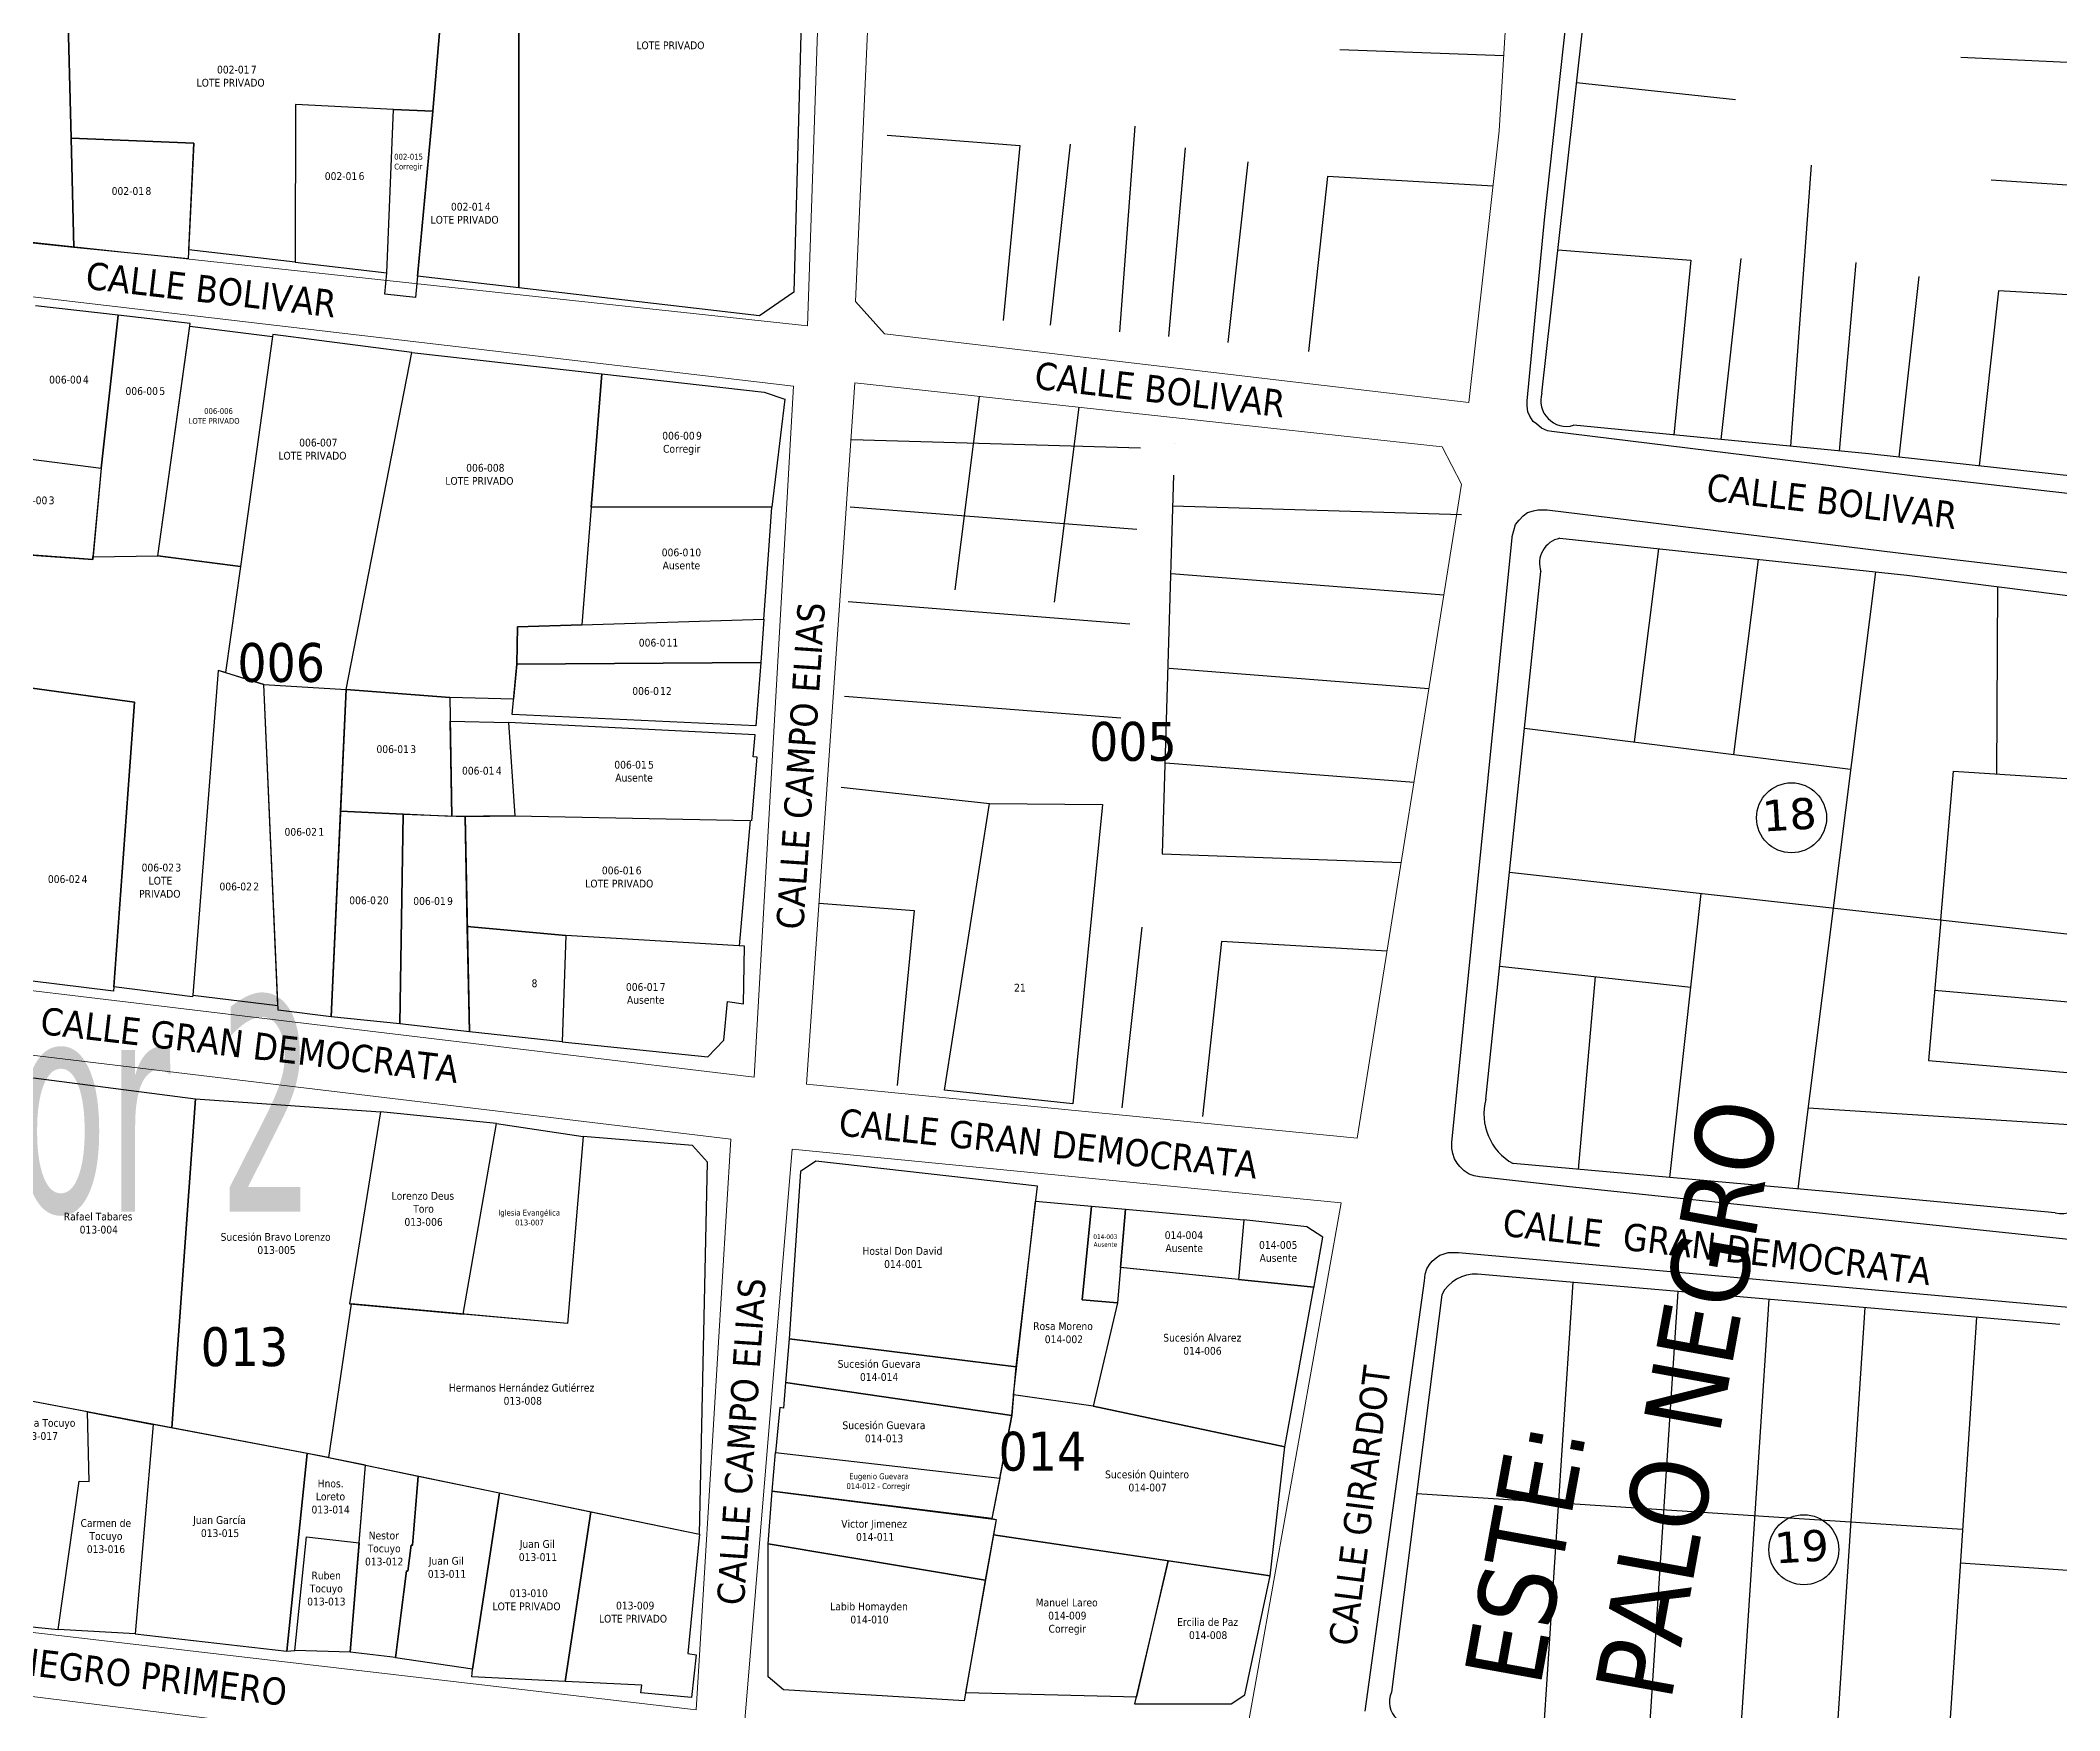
# Model space of a CAD drawing. Header units: metres. Extents: x 2 to 659295185, y -28 to 1124222152.
# Drawn here: x 658978.8 to 659238.5, y 1124582.4 to 1124797.2 of the extents above; entities that cross this region are included whole.
import ezdxf
from ezdxf.enums import TextEntityAlignment as Align

# ---------------------------------------------------------------- set-up
doc = ezdxf.new("R2010")
doc.units = ezdxf.units.M
doc.header["$MEASUREMENT"] = 0
for name, color, linetype in [('CALLES', 1, 'CONTINUOUS'), ('División Parroquial', 130, 'CONTINUOUS'), ('MANZANA', 30, 'CONTINUOUS'), ('Numero de manzana', 6, 'CONTINUOUS'), ('Parcelas', 140, 'CONTINUOUS'), ('TEXTOS', 7, 'CONTINUOUS')]:
    doc.layers.add(name, color=color, linetype=linetype)
doc.styles.add('ROMAN', font='verdana.ttf')
doc.styles.get("Standard").update_dxf_attribs({"font": 'tahoma.ttf'})

msp = doc.modelspace()

# ---------------------------------------------------------------- linework, layer by layer
at = {"layer": 'División Parroquial', "lineweight": -3}
msp.add_lwpolyline([(659095.1021, 1124662.1564), (659100.8802, 1124699.0429), (659115.4395, 1124698.8768), (659111.6103, 1124660.4133), (659095.1021, 1124662.1564)], dxfattribs=at)
at = {"layer": 'MANZANA', "lineweight": -2}
for p, q in [((659172.3278, 1124774.5054), (659180.1201, 1124846.3208)), ((659170.0272, 1124750.8202), (659172.3278, 1124774.5054)), ((659170.0272, 1124750.1604), (659170.0272, 1124750.8202)), ((659170.1426, 1124749.3905), (659170.0272, 1124750.1604)), ((659170.3653, 1124748.8306), (659170.1426, 1124749.3905)), ((659170.8023, 1124748.1708), (659170.3653, 1124748.8306)), ((659171.2476, 1124747.8408), (659170.8023, 1124748.1708)), ((659171.9073, 1124747.2909), (659171.2476, 1124747.8408)), ((659172.6741, 1124746.961), (659171.9073, 1124747.2909)), ((659173.2183, 1124746.851), (659172.6741, 1124746.961)), ((659221.0195, 1124740.9822), (659173.2183, 1124746.851)), ((659249.3027, 1124737.7929), (659221.0195, 1124740.9822)), ((659168.345, 1124734.1136), (659168.5594, 1124734.8935)), ((659168.5594, 1124734.8935), (659168.9965, 1124735.4434)), ((659168.9965, 1124735.4434), (659169.5407, 1124736.0032)), ((659169.5407, 1124736.0032), (659170.0932, 1124736.4431)), ((659170.0932, 1124736.4431), (659170.8518, 1124736.6731)), ((659170.8518, 1124736.6731), (659171.4043, 1124736.7831)), ((659171.4043, 1124736.7831), (659171.9485, 1124736.7831)), ((659171.9485, 1124736.7831), (659172.6081, 1124736.7931)), ((659172.6081, 1124736.7931), (659219.8568, 1124731.0243)), ((659160.3713, 1124655.4396), (659168.1307, 1124733.2338)), ((659168.1307, 1124733.3438), (659168.345, 1124734.1136)), ((659168.1307, 1124733.2338), (659168.1307, 1124733.3438)), ((659219.8568, 1124731.0243), (659247.9257, 1124727.7249)), ((659160.3713, 1124654.6698), (659160.3713, 1124655.4396)), ((659160.4868, 1124653.9999), (659160.3713, 1124654.6698)), ((659160.7094, 1124653.3401), (659160.4868, 1124653.9999)), ((659161.0392, 1124652.7902), (659160.7094, 1124653.3401)), ((659161.3691, 1124652.3503), (659161.0392, 1124652.7902)), ((659161.9215, 1124651.8004), (659161.3691, 1124652.3503)), ((659162.5812, 1124651.3605), (659161.9215, 1124651.8004)), ((659163.2409, 1124651.1405), (659162.5812, 1124651.3605)), ((659163.9005, 1124651.0305), (659163.2409, 1124651.1405)), ((659175.0819, 1124649.7608), (659163.9005, 1124651.0305)), ((659241.7331, 1124642.7522), (659175.0819, 1124649.7608)), ((659158.7964, 1124640.9426), (659159.2334, 1124641.0626)), ((659159.2334, 1124641.0626), (659159.8848, 1124641.2825)), ((659159.8848, 1124641.2825), (659160.5445, 1124641.2825)), ((659160.5445, 1124641.2825), (659161.2041, 1124641.2925)), ((659161.2041, 1124641.2925), (659243.5224, 1124633.914)), ((659156.8338, 1124637.6233), (659156.941, 1124638.5031)), ((659156.941, 1124638.5031), (659157.1554, 1124639.1729)), ((659157.1554, 1124639.1729), (659157.4853, 1124639.7228)), ((659157.4853, 1124639.7228), (659157.8069, 1124640.1727)), ((659157.8069, 1124640.1727), (659158.3593, 1124640.6127)), ((659158.3593, 1124640.6127), (659158.7964, 1124640.9426)), ((659149.1982, 1124582.2845), (659156.8338, 1124637.6233))]:
    msp.add_line(p, q, dxfattribs=at)
at = {"layer": 'MANZANA', "linetype": 'Continuous', "lineweight": 15}
for points in [[(658969.428, 1124872.377), (659080.23, 1124896.178), (659079.705, 1124826.047), (659077.483, 1124760.453), (658956.998, 1124773.438), (658969.428, 1124872.377)], [(659088.015, 1124862.015), (659170.668, 1124855.591), (659166.451, 1124785.551), (659162.537, 1124750.575), (659087.388, 1124759.423), (659083.681, 1124763.564), (659088.015, 1124862.015)], [(659070.633, 1124663.833), (659075.671, 1124752.697), (658954.07, 1124766.975), (658941.758, 1124679.251), (659070.633, 1124663.833)], [(659083.555, 1124753.132), (659159.118, 1124744.901), (659161.604, 1124740.073), (659148.1925, 1124655.9953), (659077.375, 1124662.951), (659083.555, 1124753.132)], [(658938.12, 1124671.441), (659067.632, 1124655.846), (659063.158, 1124582.453), (658926.745, 1124598.365), (658938.12, 1124671.441)], [(659075.501, 1124654.57), (659146.133, 1124647.686), (659133.81, 1124578.676), (659069.419, 1124581.157), (659075.501, 1124654.57)]]:
    msp.add_lwpolyline(points, dxfattribs=at)
msp.add_lwpolyline([(658927.2284, 1124586.8755, -0.28617936), (658929.8975, 1124590.0965), (659060.9441, 1124573.8964), (659063.1476, 1124569.745), (659058.4831, 1124461.9178, -0.29082642), (659055.7547, 1124458.9376), (658974.267, 1124466.351), (658913.1992, 1124473.0647, -0.337282), (658911.2085, 1124475.5969), (658917.4144, 1124523.5024), (658936.1167, 1124522.6755), (658936.2646, 1124527.1074), (658917.8917, 1124527.1873), (658921.7176, 1124556.7207)], format="xyb", close=True, dxfattribs=at)
at = {"layer": 'Numero de manzana', "lineweight": -2}
for centre in [(659204.0444, 1124697.1906), (659205.6236, 1124603.0614)]:
    msp.add_circle(centre, 4.5001, dxfattribs=at)
at = {"layer": 'Parcelas', "lineweight": -3}
for p, q in [((659171.9413, 1124751.813), (659182.2733, 1124844.194)), ((659145.9411, 1124796.0017), (659167.0325, 1124795.2083)), ((659253.6125, 1124793.6705), (659225.8346, 1124794.9596)), ((659176.4057, 1124791.7309), (659196.8481, 1124789.5582)), ((659087.7326, 1124784.961), (659104.8136, 1124783.6376)), ((659117.6674, 1124759.6862), (659119.6114, 1124786.1458)), ((659104.8136, 1124783.6376), (659102.6407, 1124761.1374)), ((659108.7288, 1124760.5494), (659111.2928, 1124783.8182)), ((659123.9403, 1124759.0804), (659126.1041, 1124783.3372)), ((659131.6008, 1124758.2913), (659134.1722, 1124781.533)), ((659144.3735, 1124779.6761), (659141.9135, 1124757.1644)), ((659165.6538, 1124778.4272), (659144.3735, 1124779.6761)), ((659203.9366, 1124744.9619), (659206.5933, 1124781.1215)), ((659252.7119, 1124777.6961), (659229.7286, 1124779.1873)), ((659174.0018, 1124770.2367), (659191.0828, 1124768.9133)), ((659191.0828, 1124768.9133), (659188.9099, 1124746.4131)), ((659194.9981, 1124745.8252), (659197.562, 1124769.094)), ((659210.2096, 1124744.3561), (659212.3733, 1124768.6129)), ((659217.8701, 1124743.5671), (659220.4415, 1124766.8087)), ((659230.6428, 1124764.9519), (659228.1828, 1124742.4401)), ((659251.9231, 1124763.703), (659230.6428, 1124764.9519)), ((659099.5729, 1124751.3529), (659096.4497, 1124726.5233)), ((659112.3722, 1124749.993), (659109.218, 1124724.9172)), ((659213.9898, 1124743.9911), (659176.0064, 1124747.6592)), ((659083.1584, 1124745.8545), (659120.3114, 1124744.7581)), ((659124.6764, 1124745.3033), (659124.6764, 1124745.3033)), ((659245.4477, 1124740.5535), (659213.9898, 1124743.9911)), ((659124.5572, 1124741.2649), (659123.1194, 1124692.544)), ((659082.9686, 1124737.1834), (659119.8268, 1124734.2914)), ((659124.4399, 1124737.2895), (659161.5929, 1124736.1931)), ((659174.2391, 1124733.1297), (659218.8517, 1124728.3896)), ((659186.9401, 1124731.7802), (659183.8168, 1124706.9506)), ((659199.7394, 1124730.4203), (659196.5852, 1124705.3445)), ((659124.2501, 1124728.6184), (659159.3377, 1124725.8653)), ((659164.7286, 1124661.0008), (659171.8173, 1124728.8416)), ((659214.8358, 1124728.8163), (659204.8541, 1124649.4619)), ((659218.8517, 1124728.3896), (659242.265, 1124725.4403)), ((659230.4573, 1124702.8183), (659230.5584, 1124726.9149)), ((659082.7292, 1124724.9881), (659118.9511, 1124722.146)), ((659124.0107, 1124716.4231), (659157.4135, 1124713.8022)), ((659082.2373, 1124712.8365), (659117.7748, 1124710.048)), ((659169.7152, 1124708.7244), (659211.6451, 1124703.4501)), ((659123.5188, 1124704.2715), (659155.493, 1124701.7626)), ((659081.8379, 1124701.109), (659081.8379, 1124701.109)), ((659081.8379, 1124701.109), (659100.8802, 1124699.0429)), ((659223.2241, 1124684.0448), (659224.8836, 1124703.1764)), ((659224.8836, 1124703.1764), (659245.9204, 1124701.8249)), ((659123.1194, 1124692.544), (659153.8483, 1124691.4518)), ((659167.7799, 1124690.2024), (659244.6254, 1124681.6679)), ((659078.9676, 1124686.1913), (659091.1868, 1124685.2446)), ((659091.1868, 1124685.2446), (659089.0139, 1124662.7443)), ((659188.3831, 1124650.9285), (659192.4406, 1124687.4636)), ((659117.9741, 1124659.8983), (659120.5455, 1124683.14)), ((659223.2241, 1124684.0448), (659221.6574, 1124665.983)), ((659223.2241, 1124684.0448), (659223.2241, 1124684.0448)), ((659130.7468, 1124681.2831), (659128.2868, 1124658.7714)), ((659152.027, 1124680.0342), (659130.7468, 1124681.2831)), ((659166.5178, 1124678.1243), (659191.1002, 1124675.3942)), ((659178.809, 1124676.7593), (659176.6024, 1124651.9774)), ((659222.4408, 1124675.0139), (659244.0773, 1124673.1371)), ((659221.6574, 1124665.983), (659243.496, 1124664.0887)), ((659206.1649, 1124659.8831), (659243.0734, 1124657.5119)), ((659208.5346, 1124649.1342), (659168.2315, 1124652.7228)), ((659237.9518, 1124646.3883), (659208.5346, 1124649.1342)), ((659238.5638, 1124632.0412), (659163.6668, 1124638.5147)), ((659159.054, 1124635.8565), (659152.612, 1124584.7401)), ((659175.9159, 1124637.4559), (659172.1488, 1124579.8538)), ((659189.4334, 1124636.2876), (659185.6848, 1124578.9686)), ((659201.1153, 1124635.2779), (659197.3827, 1124578.2036)), ((659213.4533, 1124634.2115), (659209.7376, 1124577.3956)), ((659227.8227, 1124632.9696), (659224.1268, 1124576.4565)), ((659155.833, 1124610.2983), (659226.0398, 1124605.7069)), ((659225.7557, 1124601.3635), (659241.4527, 1124600.3089))]:
    msp.add_line(p, q, dxfattribs=at)
at = {"layer": 'Parcelas', "lineweight": -2}
for p, q in [((659077.3582, 1124825.6618), (659075.7179, 1124764.7838)), ((659040.3463, 1124824.6926), (659040.3463, 1124765.3229)), ((659040.3463, 1124765.3229), (659040.3463, 1124824.6926)), ((659031.6998, 1124816.6797), (659029.2963, 1124788.0415)), ((659029.2963, 1124788.0415), (659031.6998, 1124816.6797)), ((658982.7735, 1124784.6035), (658982.2391, 1124806.1193)), ((658982.2391, 1124806.1193), (658982.7735, 1124784.6035)), ((659011.6483, 1124788.9038), (659011.6164, 1124768.6338)), ((659011.6483, 1124788.9038), (659011.6164, 1124768.6338)), ((659024.2518, 1124788.2587), (659011.6483, 1124788.9038)), ((659024.2518, 1124788.2587), (659011.6483, 1124788.9038)), ((659023.3984, 1124767.276), (659024.2518, 1124788.2587)), ((659023.3984, 1124767.276), (659024.2518, 1124788.2587)), ((659029.2963, 1124788.0415), (659024.2518, 1124788.2587)), ((659024.2518, 1124788.2587), (659029.2963, 1124788.0415)), ((659029.2963, 1124788.0415), (659027.0565, 1124764.0869)), ((659027.3125, 1124766.8249), (659029.2963, 1124788.0415)), ((658998.5594, 1124783.9382), (658982.7735, 1124784.6035)), ((658982.7735, 1124784.6035), (658983.1236, 1124770.5079)), ((658983.1236, 1124770.5079), (658982.7735, 1124784.6035)), ((658982.7735, 1124784.6035), (658998.5594, 1124783.9382)), ((658998.5594, 1124783.9382), (658997.8521, 1124769.055)), ((658997.9072, 1124770.2137), (658998.5594, 1124783.9382)), ((658983.1236, 1124770.5079), (658961.9466, 1124772.794)), ((658997.8521, 1124769.055), (658983.1236, 1124770.5079)), ((659011.6164, 1124768.6338), (658997.9072, 1124770.2137)), ((659011.6164, 1124768.6338), (659023.3984, 1124767.276)), ((659023.1424, 1124764.538), (659023.3984, 1124767.276)), ((659040.3463, 1124765.3229), (659027.3125, 1124766.8249)), ((659027.0565, 1124764.0869), (659023.1424, 1124764.538)), ((659071.3212, 1124761.7532), (659040.3463, 1124765.3229)), ((659075.7179, 1124764.7838), (659071.3212, 1124761.7532)), ((658988.8384, 1124761.8389), (658978.1847, 1124763.0295)), ((658988.8384, 1124761.8389), (658986.6624, 1124742.1387)), ((658986.6624, 1124742.1387), (658988.8384, 1124761.8389)), ((658998.1077, 1124760.7759), (658988.8384, 1124761.8389)), ((658993.941, 1124730.8648), (658998.1077, 1124760.7759)), ((658993.941, 1124730.8648), (658998.0594, 1124760.4293)), ((658998.0594, 1124760.4293), (659008.6722, 1124759.066)), ((659008.6722, 1124759.066), (659004.5538, 1124729.5015)), ((659008.6722, 1124759.066), (659004.5538, 1124729.5015)), ((659008.7129, 1124759.3531), (659008.6722, 1124759.066)), ((659026.6127, 1124757.0297), (659008.7129, 1124759.3531)), ((659018.1398, 1124713.69), (659026.6127, 1124757.0297)), ((659018.1398, 1124713.69), (659026.6127, 1124757.0297)), ((659026.6127, 1124757.0297), (659051.0299, 1124754.2937)), ((659051.0299, 1124754.2937), (659049.6696, 1124737.1497)), ((659049.6696, 1124737.1497), (659051.0299, 1124754.2937)), ((659051.0299, 1124754.2937), (659071.8942, 1124751.9106)), ((659071.8942, 1124751.9106), (659074.5669, 1124751.0111)), ((659074.5669, 1124751.0111), (659072.9151, 1124737.1497)), ((658975.9494, 1124743.507), (658986.6624, 1124742.1387)), ((658975.9494, 1124743.507), (658986.6624, 1124742.1387)), ((658986.6624, 1124742.1387), (658985.5594, 1124730.3904)), ((658986.6624, 1124742.1387), (658985.592, 1124730.7379)), ((659049.6696, 1124737.1497), (659048.4707, 1124722.003)), ((659049.6696, 1124737.1497), (659048.4707, 1124722.003)), ((659072.9151, 1124737.1497), (659049.6696, 1124737.1497)), ((659072.9151, 1124737.1497), (659049.6696, 1124737.1497)), ((659072.4546, 1124731.017), (659072.9151, 1124737.1497)), ((658985.5594, 1124730.3904), (658970.6313, 1124731.4797)), ((658977.1194, 1124731.0062), (658985.5594, 1124730.3904)), ((658985.5594, 1124730.3904), (658985.592, 1124730.7379)), ((658985.592, 1124730.7379), (658993.941, 1124730.8648)), ((658985.592, 1124730.7379), (658993.941, 1124730.8648)), ((658993.941, 1124730.8648), (659004.5538, 1124729.5015)), ((659004.5538, 1124729.5015), (658993.941, 1124730.8648)), ((659004.5538, 1124729.5015), (659002.6527, 1124715.8534)), ((659004.5538, 1124729.5015), (659002.6527, 1124715.8534)), ((659071.8817, 1124722.7368), (659072.4546, 1124731.017)), ((659040.2073, 1124721.7441), (659040.1156, 1124716.9449)), ((659040.1156, 1124716.9449), (659040.2073, 1124721.7441)), ((659040.2073, 1124721.7441), (659071.8817, 1124722.7368)), ((659048.4707, 1124722.003), (659040.2073, 1124721.7441)), ((659048.4707, 1124722.003), (659071.8817, 1124722.7368)), ((659071.8817, 1124722.7368), (659071.4648, 1124717.1724)), ((659039.5177, 1124710.4926), (659040.1156, 1124716.9449)), ((659040.1156, 1124716.9449), (659039.6701, 1124712.4508)), ((659071.4648, 1124717.1724), (659040.1156, 1124716.9449)), ((659040.1156, 1124716.9449), (659071.4648, 1124717.1724)), ((659071.4648, 1124717.1724), (659070.832, 1124708.9968)), ((658990.9346, 1124712.0398), (658977.761, 1124713.8691)), ((658977.761, 1124713.8691), (658990.9346, 1124712.0398)), ((659001.7004, 1124716.1456), (658998.4357, 1124674.373)), ((659001.7004, 1124716.1456), (658998.4357, 1124674.373)), ((659002.6527, 1124715.8534), (659001.7004, 1124716.1456)), ((659007.5798, 1124714.3416), (659001.7004, 1124716.1456)), ((659002.6527, 1124715.8534), (659007.5798, 1124714.3416)), ((659007.5798, 1124714.3416), (659018.1398, 1124713.69)), ((659009.4099, 1124672.4315), (659007.5798, 1124714.3416)), ((659007.5798, 1124714.3416), (659018.1398, 1124713.69)), ((659009.3838, 1124673.031), (659007.5798, 1124714.3416)), ((658990.9346, 1124712.0398), (658988.2485, 1124674.8867)), ((658988.2903, 1124675.4652), (658990.9346, 1124712.0398)), ((659018.1398, 1124713.69), (659016.2098, 1124671.6042)), ((659017.4219, 1124698.0364), (659018.1398, 1124713.69)), ((659031.4991, 1124712.6471), (659018.1398, 1124713.69)), ((659018.1398, 1124713.69), (659031.4991, 1124712.6471)), ((659039.6701, 1124712.4508), (659031.4991, 1124712.6471)), ((659031.4991, 1124712.6471), (659031.7459, 1124697.3591)), ((659031.5482, 1124709.6075), (659039.0261, 1124709.4299)), ((659031.7459, 1124697.3591), (659031.5482, 1124709.6075)), ((659070.7652, 1124707.8562), (659039.0261, 1124709.4299)), ((659039.0261, 1124709.4299), (659039.8355, 1124697.4372)), ((659039.0261, 1124709.4299), (659039.8355, 1124697.4372)), ((659070.832, 1124708.9968), (659039.5177, 1124710.4926)), ((659070.5054, 1124705.0102), (659070.7652, 1124707.8562)), ((659070.3323, 1124696.8085), (659071.0046, 1124704.9809)), ((659071.0046, 1124704.9809), (659070.5054, 1124705.0102)), ((659016.2098, 1124671.6042), (659017.4219, 1124698.0364)), ((659031.7459, 1124697.3591), (659017.4219, 1124698.0364)), ((659017.4219, 1124698.0364), (659025.4893, 1124697.6619)), ((659025.0609, 1124670.6729), (659025.4893, 1124697.6619)), ((659025.4893, 1124697.6619), (659025.0609, 1124670.6729)), ((659025.4893, 1124697.6619), (659033.438, 1124697.3754)), ((659039.8355, 1124697.4372), (659031.7459, 1124697.3591)), ((659033.438, 1124697.3754), (659039.8355, 1124697.4372)), ((659033.7282, 1124683.2284), (659033.438, 1124697.3754)), ((659033.438, 1124697.3754), (659034.0061, 1124669.6813)), ((659039.8355, 1124697.4372), (659070.1329, 1124696.8238)), ((659039.8355, 1124697.4372), (659070.1329, 1124696.8238)), ((659070.1329, 1124696.8238), (659068.7031, 1124680.7372)), ((659046.4118, 1124682.0307), (659033.7282, 1124683.2284)), ((659033.7282, 1124683.2284), (659046.4118, 1124682.0307)), ((659034.0061, 1124669.6813), (659033.7282, 1124683.2284)), ((659046.4118, 1124682.0307), (659045.9342, 1124668.369)), ((659046.4118, 1124682.0307), (659045.9342, 1124668.369)), ((659068.7031, 1124680.7372), (659046.4118, 1124682.0307)), ((659068.7031, 1124680.7372), (659046.4118, 1124682.0307)), ((659069.402, 1124680.6972), (659068.7031, 1124680.7372)), ((659069.2416, 1124673.2489), (659069.402, 1124680.6972)), ((658988.2485, 1124674.8867), (658973.9993, 1124676.6669)), ((658998.4084, 1124674.1749), (658988.2903, 1124675.4652)), ((658998.4357, 1124674.373), (658998.4084, 1124674.1749)), ((658998.4357, 1124674.373), (659009.3838, 1124673.031)), ((659016.2098, 1124671.6042), (659009.4099, 1124672.4315)), ((659066.7274, 1124668.5708), (659067.2134, 1124673.5471)), ((659067.2134, 1124673.5471), (659069.2416, 1124673.2489)), ((659025.0609, 1124670.6729), (659016.2098, 1124671.6042)), ((659034.0061, 1124669.6813), (659025.0609, 1124670.6729)), ((659045.9342, 1124668.369), (659034.0061, 1124669.6813)), ((659045.9342, 1124668.369), (659064.6854, 1124666.4418)), ((659064.6854, 1124666.4418), (659066.7274, 1124668.5708)), ((658977.9406, 1124663.7552), (658998.7663, 1124661.0553)), ((658998.7663, 1124661.0553), (658995.721, 1124618.7246)), ((658995.721, 1124618.7246), (658998.7663, 1124661.0553)), ((658998.7663, 1124661.0553), (659022.5662, 1124659.3631)), ((659022.5662, 1124659.3631), (659018.5627, 1124634.6857)), ((659022.5662, 1124659.3631), (659018.5627, 1124634.6857)), ((659037.4922, 1124657.875), (659022.5662, 1124659.3631)), ((659033.2039, 1124633.3673), (659037.4922, 1124657.875)), ((659033.2039, 1124633.3673), (659037.4922, 1124657.875)), ((659037.4922, 1124657.875), (659048.6277, 1124656.2055)), ((659048.6277, 1124656.2055), (659046.5993, 1124632.1609)), ((659048.6277, 1124656.2055), (659046.5993, 1124632.1609)), ((659062.681, 1124655.0588), (659048.6277, 1124656.2055)), ((659064.6417, 1124652.8815), (659062.681, 1124655.0588)), ((659063.6101, 1124605.0726), (659064.6417, 1124652.8815)), ((659076.5841, 1124651.7041), (659075.1277, 1124630.1933)), ((659078.5503, 1124653.045), (659076.5841, 1124651.7041)), ((659107.06, 1124649.8335), (659078.5503, 1124653.045)), ((659104.337, 1124626.591), (659107.06, 1124649.8335)), ((659103.9977, 1124622.9619), (659106.8165, 1124647.8685)), ((659106.8165, 1124647.8685), (659114.0281, 1124647.228)), ((659112.821, 1124635.2085), (659114.0281, 1124647.228)), ((659114.0281, 1124647.228), (659112.821, 1124635.2085)), ((659114.0281, 1124647.228), (659118.371, 1124646.8423)), ((659118.371, 1124646.8423), (659117.3551, 1124634.8045)), ((659117.7377, 1124639.3382), (659118.371, 1124646.8423)), ((659118.371, 1124646.8423), (659133.611, 1124645.4888)), ((659133.611, 1124645.4888), (659132.9295, 1124637.8157)), ((659133.611, 1124645.4888), (659132.9295, 1124637.8157)), ((659141.7199, 1124644.5767), (659133.611, 1124645.4888)), ((659143.7593, 1124643.2739), (659141.7199, 1124644.5767)), ((659142.5907, 1124636.7173), (659143.7593, 1124643.2739)), ((659117.7377, 1124639.3382), (659117.3551, 1124634.8045)), ((659142.6135, 1124636.8453), (659117.7182, 1124639.3401)), ((659132.9295, 1124637.8157), (659117.7377, 1124639.3382)), ((659132.9295, 1124637.8157), (659142.6135, 1124636.8453)), ((659138.886, 1124616.3108), (659142.6135, 1124636.8453)), ((659018.8117, 1124634.6633), (659015.8627, 1124614.9086)), ((659018.8117, 1124634.6633), (659015.8627, 1124614.9086)), ((659018.5627, 1124634.6857), (659033.2039, 1124633.3673)), ((659018.5627, 1124634.6857), (659018.8117, 1124634.6633)), ((659046.5993, 1124632.1609), (659018.8117, 1124634.6633)), ((659046.5993, 1124632.1609), (659033.2039, 1124633.3672)), ((659117.3551, 1124634.8045), (659112.821, 1124635.2085)), ((659112.821, 1124635.2085), (659117.3551, 1124634.8045)), ((659117.3551, 1124634.8045), (659114.2317, 1124621.5269)), ((659117.3551, 1124634.8045), (659114.2317, 1124621.5269)), ((659075.1277, 1124630.1933), (659074.6667, 1124624.5722)), ((659104.337, 1124626.591), (659075.1277, 1124630.1933)), ((659075.1277, 1124630.1933), (659104.337, 1124626.591)), ((659103.7524, 1124620.3383), (659104.337, 1124626.591)), ((658995.721, 1124618.7246), (658970.7464, 1124623.4624)), ((658984.8986, 1124620.775), (658972.3518, 1124623.1521)), ((659074.6667, 1124624.5722), (659074.3969, 1124621.2832)), ((659103.7524, 1124620.3383), (659074.6667, 1124624.5722)), ((659074.6667, 1124624.5722), (659103.7524, 1124620.3383)), ((659103.9977, 1124622.9619), (659103.7524, 1124620.3383)), ((659114.2317, 1124621.5269), (659103.9977, 1124622.9619)), ((659114.2317, 1124621.5269), (659103.9977, 1124622.9619)), ((658985.1092, 1124611.8175), (658984.8986, 1124620.775)), ((658985.1092, 1124611.8175), (658984.8986, 1124620.775)), ((658984.8986, 1124620.775), (658993.3188, 1124619.1798)), ((659073.9263, 1124621.3563), (659073.3883, 1124615.5813)), ((659074.3969, 1124621.2832), (659073.9263, 1124621.3563)), ((659103.7524, 1124620.3383), (659101.1917, 1124607.0934)), ((659102.219, 1124612.2626), (659103.7524, 1124620.3383)), ((659138.886, 1124616.3108), (659114.2317, 1124621.5269)), ((659114.2317, 1124621.5269), (659138.886, 1124616.3108)), ((658993.3188, 1124619.1798), (658991.0156, 1124592.228)), ((658993.3188, 1124619.1798), (658991.0156, 1124592.228)), ((659013.1559, 1124615.4215), (658993.3188, 1124619.1798)), ((659015.8627, 1124614.9086), (658995.721, 1124618.7246)), ((659010.5197, 1124590.0079), (659013.1559, 1124615.4215)), ((659013.1559, 1124615.4215), (659010.5197, 1124590.0079)), ((659020.6377, 1124613.925), (659013.1559, 1124615.4215)), ((659072.9244, 1124610.6029), (659073.3883, 1124615.5813)), ((659073.3883, 1124615.5813), (659102.219, 1124612.2626)), ((659073.3883, 1124615.5813), (659102.219, 1124612.2626)), ((659137.0103, 1124599.7165), (659138.886, 1124616.3108)), ((659015.8627, 1124614.9086), (659063.6101, 1124605.0726)), ((659018.6545, 1124589.8967), (659020.6377, 1124613.925)), ((659019.8107, 1124603.9487), (659020.6377, 1124613.925)), ((659020.6377, 1124613.925), (659027.4154, 1124612.5288)), ((659026.6647, 1124603.6202), (659027.4154, 1124612.5288)), ((659027.4154, 1124612.5288), (659026.6671, 1124603.6319)), ((659027.4154, 1124612.5288), (659037.8758, 1124610.3739)), ((658981.1129, 1124592.8182), (658983.8106, 1124611.8783)), ((658981.1129, 1124592.8182), (658983.8106, 1124611.8783)), ((658983.8106, 1124611.8783), (658985.1092, 1124611.8175)), ((658983.8106, 1124611.8783), (658985.1092, 1124611.8175)), ((659034.3977, 1124587.6877), (659037.8758, 1124610.3739)), ((659037.8758, 1124610.3739), (659034.3977, 1124587.6877)), ((659037.8758, 1124610.3739), (659049.6367, 1124607.9512)), ((659072.4097, 1124603.8124), (659072.9244, 1124610.6029)), ((659101.1917, 1124607.0934), (659072.9244, 1124610.6029)), ((659072.9244, 1124610.6029), (659101.7519, 1124606.9508)), ((659102.219, 1124612.2626), (659101.1917, 1124607.0934)), ((659049.6367, 1124607.9512), (659046.3096, 1124586.1211)), ((659046.3096, 1124586.1211), (659049.6367, 1124607.9512)), ((659049.6367, 1124607.9512), (659063.6101, 1124605.0726)), ((659011.5462, 1124590.0922), (659013.0342, 1124604.7167)), ((659011.5462, 1124590.0922), (659013.0342, 1124604.7167)), ((659013.0342, 1124604.7167), (659019.8107, 1124603.9487)), ((659013.0342, 1124604.7167), (659019.8107, 1124603.9487)), ((659063.6101, 1124605.0726), (659062.0749, 1124589.7192)), ((659101.3955, 1124604.9685), (659097.8147, 1124584.6879)), ((659101.7519, 1124606.9508), (659100.3482, 1124599.145)), ((659101.1917, 1124607.0934), (659101.1917, 1124607.0934)), ((659101.1917, 1124607.0934), (659101.7519, 1124606.9508)), ((659101.7519, 1124606.9508), (659101.3955, 1124604.9685)), ((659123.8823, 1124601.6525), (659101.3955, 1124604.9685)), ((659101.3955, 1124604.9685), (659137.0103, 1124599.7165)), ((659019.8107, 1124603.9487), (659018.652, 1124589.8665)), ((659026.0967, 1124600.3061), (659026.5109, 1124603.6345)), ((659026.5134, 1124603.6462), (659026.0991, 1124600.3179)), ((659026.5109, 1124603.6345), (659026.6647, 1124603.6202)), ((659026.6671, 1124603.6319), (659026.5134, 1124603.6462)), ((659072.4097, 1124603.8124), (659100.3482, 1124599.145)), ((659072.4097, 1124586.7124), (659072.4097, 1124603.8124)), ((659100.3482, 1124599.145), (659072.4097, 1124603.8124)), ((659024.5085, 1124589.1688), (659025.8984, 1124600.3326)), ((659025.9008, 1124600.3444), (659024.5109, 1124589.1806)), ((659025.8984, 1124600.3326), (659026.0967, 1124600.3061)), ((659026.0991, 1124600.3179), (659025.9008, 1124600.3444)), ((659123.8823, 1124601.6525), (659119.5623, 1124583.2634)), ((659119.8222, 1124584.1564), (659123.8823, 1124601.6525)), ((659137.0103, 1124599.7165), (659123.8823, 1124601.6525)), ((659133.7291, 1124584.4143), (659137.0103, 1124599.7165)), ((659100.3482, 1124599.145), (659097.6287, 1124583.6262)), ((658977.3329, 1124593.2075), (658981.1129, 1124592.8182)), ((658991.0156, 1124592.228), (658981.1129, 1124592.8182)), ((658991.0156, 1124592.228), (659010.5197, 1124590.0079)), ((659010.5197, 1124590.0079), (659011.5462, 1124590.0922)), ((659018.652, 1124589.8665), (659011.5462, 1124590.0922)), ((659024.5109, 1124589.1806), (659018.6545, 1124589.8967)), ((659034.3977, 1124587.6877), (659024.5085, 1124589.1688)), ((659062.0749, 1124589.7192), (659063.152, 1124589.5521)), ((659063.152, 1124589.5521), (659062.5821, 1124584.0515)), ((659034.3229, 1124586.7139), (659034.394, 1124587.6694)), ((659046.3096, 1124586.1211), (659034.3229, 1124586.7139)), ((659074.391, 1124585.0288), (659072.4097, 1124586.7124)), ((659056.1874, 1124585.6625), (659046.3096, 1124586.1211)), ((659056.0388, 1124584.6432), (659056.1874, 1124585.6625)), ((659062.5821, 1124584.0515), (659056.0388, 1124584.6432)), ((659097.6287, 1124583.6262), (659074.391, 1124585.0288)), ((659097.8147, 1124584.6879), (659119.8222, 1124584.1564)), ((659131.9622, 1124583.2248), (659133.7291, 1124584.4143)), ((659119.5623, 1124583.2634), (659131.9622, 1124583.2248))]:
    msp.add_line(p, q, dxfattribs=at)
at = {"layer": 'Parcelas', "lineweight": -3}
for centre, radius, start, end in [((659175.0848, 1124750.8233), 3.2956, 162.525008, 286.238994), ((659174.8977, 1124729.9298), 3.267, 101.629819, 199.456348), ((659171.7738, 1124659.1019), 7.2966, 164.915172, 240.956315), ((659238.8221, 1124650.4593), 4.163, 257.932592, 20.749531), ((659163.4158, 1124633.6187), 4.9024, 87.066213, 152.839557), ((659155.3574, 1124583.4779), 3.0217, 155.309091, 299.731)]:
    msp.add_arc(centre, radius, start, end, dxfattribs=at)

# ---------------------------------------------------------------- texts
at = {"layer": 'CALLES', "color": 0}
for s, rotation, p in [('CALLE BOLIVAR', 353.377719, (658984.5174, 1124765.2502)), ('CALLE BOLIVAR', 353.377719, (659106.5477, 1124752.3976)), ('CALLE CAMPO ELIAS', 86.171967, (659076.9376, 1124682.733)), ('CALLE GRAN DEMOCRATA', 353.275735, (658978.6934, 1124669.4014)), ('CALLE GRAN DEMOCRATA', 354.085175, (659081.3942, 1124656.3512)), ('CALLE CAMPO ELIAS', 86.18046, (659069.308, 1124595.8404)), ('CALLE GIRARDOT', 82.801849, (659147.9702, 1124590.5581)), ('CALLE NEGRO PRIMERO', 353.188005, (658961.2296, 1124588.8275))]:
    msp.add_text(s, height=3.5, rotation=rotation, dxfattribs=at).set_placement(p)
for s, p in [('CALLE BOLIVAR', (659209.2313, 1124737.9016)), ('CALLE  GRAN DEMOCRATA', (659194.4529, 1124641.9977))]:
    msp.add_text(s, height=3.5, rotation=353.377719, dxfattribs=at).set_placement(p, align=Align.MIDDLE)
at = {"layer": 'MANZANA', "lineweight": -2}
for s, p in [('CASCO DE PALO NEGRO', (659176.8365, 1124519.0861)), ('ESTE:', (659171.6995, 1124585.2295))]:
    msp.add_text(s, height=10, rotation=79.705309, dxfattribs=at).set_placement(p)
at = {"layer": 'Numero de manzana', "lineweight": -2}
for s, p in [('006', (659004.1696, 1124714.6671)), ('005', (659113.7121, 1124704.5263)), ('013', (658999.4455, 1124626.6774)), ('014', (659102.0633, 1124613.2342))]:
    msp.add_text(s, height=5, dxfattribs=at).set_placement(p)
at = {"layer": 'Numero de manzana', "lineweight": -2, "style": 'ROMAN'}
for s, p in [('18', (659200.3968, 1124695.414)), ('19', (659201.976, 1124601.2848))]:
    msp.add_text(s, height=4, rotation=3.491535, dxfattribs=at).set_placement(p)
at = {"layer": 'Parcelas', "lineweight": -2}
for s, height, p in [('LOTE PRIVADO', 1, (659055.4777, 1124796.0298)), ('LOTE PRIVADO', 1, (658998.9134, 1124791.2207)), ('002-01', 1, (659001.541, 1124792.9051)), ('7', 1, (659005.8909, 1124792.9051)), ('Corregir', 0.75, (659024.3299, 1124780.5667)), ('002-015', 0.75, (659024.3319, 1124781.8295)), ('002-01', 1, (659015.4011, 1124779.2112)), ('6', 1, (659019.751, 1124779.2112)), ('002-01', 1, (658987.9924, 1124777.2914)), ('8', 1, (658992.3424, 1124777.2914)), ('002-01', 1, (659031.6292, 1124775.2765)), ('4', 1, (659035.9791, 1124775.2765)), ('LOTE PRIVADO', 1, (659029.0093, 1124773.5921)), ('006-00', 1, (658979.9525, 1124753.0355)), ('4', 1, (658984.3024, 1124753.0355)), ('006-00', 1, (658989.77, 1124751.5658)), ('5', 1, (658994.1199, 1124751.5658)), ('LOTE PRIVADO', 0.75, (658997.8818, 1124747.8524)), ('006-006', 0.75, (658999.8877, 1124749.1157)), ('006-007', 1, (659012.1109, 1124744.94)), ('006-00', 1, (659058.8014, 1124745.8245)), ('Corregir', 1, (659058.9043, 1124744.1397)), ('9', 1, (659063.1513, 1124745.8245)), ('LOTE PRIVADO', 1, (659009.4342, 1124743.2556)), ('006-008', 1, (659033.5882, 1124741.6977)), ('LOTE PRIVADO', 1, (659030.9114, 1124740.0133)), ('006-00', 1, (658975.5438, 1124737.5119)), ('3', 1, (658979.8937, 1124737.5119)), ('006-0', 1, (659058.7367, 1124730.8129)), ('Ausente', 1, (659058.853, 1124729.1462)), ('10', 1, (659062.3096, 1124730.8129)), ('006-0', 1, (659055.7871, 1124719.2084)), ('11', 1, (659059.3601, 1124719.2084)), ('006-0', 1, (659054.9512, 1124712.993)), ('12', 1, (659058.5242, 1124712.993)), ('006-01', 1, (659022.0491, 1124705.5174)), ('3', 1, (659026.3991, 1124705.5174)), ('006-01', 1, (659033.0493, 1124702.7441)), ('4', 1, (659037.3993, 1124702.7441)), ('006-01', 1, (659052.6395, 1124703.5131)), ('5', 1, (659056.9894, 1124703.5131)), ('Ausente', 1, (659052.7608, 1124701.8464)), ('006-02', 1, (659010.2251, 1124694.8806)), ('1', 1, (659014.575, 1124694.8806)), ('006-02', 1, (658991.843, 1124690.2895)), ('3', 1, (658996.1929, 1124690.2895)), ('006-01', 1, (659051.0393, 1124689.9159)), ('6', 1, (659055.3892, 1124689.9159)), ('006-02', 1, (658979.7902, 1124688.8023)), ('4', 1, (658984.1402, 1124688.8023)), ('PRIVADO', 1, (658991.5168, 1124686.9145)), ('LOTE', 1, (658992.739, 1124688.602)), ('006-02', 1, (659001.8602, 1124687.8512)), ('2', 1, (659006.2101, 1124687.8512)), ('LOTE PRIVADO', 1, (659048.8984, 1124688.2284)), ('006-0', 1, (659018.5496, 1124686.0744)), ('20', 1, (659022.1226, 1124686.0744)), ('006-01', 1, (659026.7828, 1124685.9805)), ('9', 1, (659031.1327, 1124685.9805)), ('8', 1, (659041.9983, 1124675.4025)), ('006-01', 1, (659054.1337, 1124674.9347)), ('7', 1, (659058.4836, 1124674.9347)), ('21', 1, (659104.0588, 1124674.8462)), ('Ausente', 1, (659054.2661, 1124673.268)), ('Lorenzo Deus', 1, (659023.9956, 1124648.0705)), ('Rafael Tabares', 1, (658981.8297, 1124645.4127)), ('Toro', 1, (659026.7777, 1124646.4038)), ('Iglesia Evangélica', 0.75, (659037.7123, 1124646.0309)), ('013-004', 1, (658983.8763, 1124643.7252)), ('Sucesión Bravo Lorenzo', 1, (659002.0051, 1124642.7902)), ('013-006', 1, (659025.6471, 1124644.7164)), ('013-007', 0.75, (659039.8769, 1124644.7653)), ('014-004', 1, (659123.428, 1124643.0177)), ('013-005', 1, (659006.7321, 1124641.1027)), ('Hostal Don David', 1, (659084.558, 1124640.9891)), ('014-003', 0.6, (659114.2435, 1124643.0164)), ('Ausente', 0.6, (659114.285, 1124642.0164)), ('Ausente', 1, (659123.519, 1124641.3511)), ('014-005', 1, (659135.559, 1124641.7544)), ('Ausente', 1, (659135.6312, 1124640.0877)), ('014-001', 1, (659087.3417, 1124639.3022)), ('Rosa Moreno', 1, (659106.5147, 1124631.314)), ('Sucesión Alvarez', 1, (659123.2377, 1124629.8265)), ('014-002', 1, (659107.9993, 1124629.6265)), ('014-006', 1, (659125.8126, 1124628.1397)), ('Sucesión Guevara', 1, (659081.3627, 1124626.4594)), ('014-014', 1, (659084.231, 1124624.7726)), ('Hermanos Hernández Gutiérrez', 1, (659031.3577, 1124623.396)), ('013-008', 1, (659038.4007, 1124621.7065)), ('Clariana Tocuyo', 1, (658973.8146, 1124618.8754)), ('013-017', 1, (658976.1604, 1124617.1879)), ('Sucesión Guevara', 1, (659081.9812, 1124618.5652)), ('014-013', 1, (659084.8714, 1124616.8777)), ('Eugenio Guevara', 0.75, (659082.8534, 1124612.128)), ('Sucesión Quintero', 1, (659115.7552, 1124612.2476)), ('Loreto', 1, (659014.2466, 1124609.4108)), ('Hnos.', 1, (659014.484, 1124611.0775)), ('014-012 - Corregir', 0.75, (659082.5003, 1124610.8624)), ('014-007', 1, (659118.7622, 1124610.5607)), ('Juan García', 1, (658998.4716, 1124606.3817)), ('013-014', 1, (659013.6938, 1124607.7233)), ('Carmen de', 1, (658983.9971, 1124605.9903)), ('Tocuyo', 1, (658985.1304, 1124604.3236)), ('013-015', 1, (658999.4699, 1124604.6942)), ('Nestor', 1, (659021.0497, 1124604.3893)), ('Victor Jimenez', 1, (659081.8267, 1124605.8964)), ('014-011', 1, (659083.724, 1124604.2096)), ('013-016', 1, (658984.7953, 1124602.6361)), ('Tocuyo', 1, (659020.9036, 1124602.7227)), ('Juan Gil', 1, (659028.7745, 1124601.1342)), ('Juan Gil', 1, (659040.4724, 1124603.3013)), ('013-011', 1, (659040.3565, 1124601.6138)), ('Ruben', 1, (659013.6908, 1124599.2477)), ('013-012', 1, (659020.5762, 1124601.0352)), ('013-011', 1, (659028.6586, 1124599.4467)), ('013-013', 1, (659013.1431, 1124595.8935)), ('Tocuyo', 1, (659013.4618, 1124597.581)), ('013-010', 1, (659039.1666, 1124596.9667)), ('LOTE PRIVADO', 1, (659036.9712, 1124595.2793)), ('LOTE PRIVADO', 1, (659050.6672, 1124593.6917)), ('013-009', 1, (659052.8633, 1124595.3792)), ('Labib Homayden', 1, (659080.4105, 1124595.2693)), ('014-010', 1, (659082.9958, 1124593.5825)), ('Manuel Lareo', 1, (659106.8317, 1124595.7738)), ('014-009', 1, (659108.4398, 1124594.087)), ('Ercilia de Paz', 1, (659125.0148, 1124593.2673)), ('Corregir', 1, (659108.4935, 1124592.4022)), ('014-008', 1, (659126.5477, 1124591.5778))]:
    msp.add_text(s, height=height, dxfattribs=at).set_placement(p)
at = {"layer": 'TEXTOS', "color": 0, "width": 0.6}
msp.add_text('BARRIO OCUMARITO sector 2', height=27.699362, dxfattribs=at).set_placement((658726.323, 1124646.5337))

doc.saveas('drawing.dxf')
